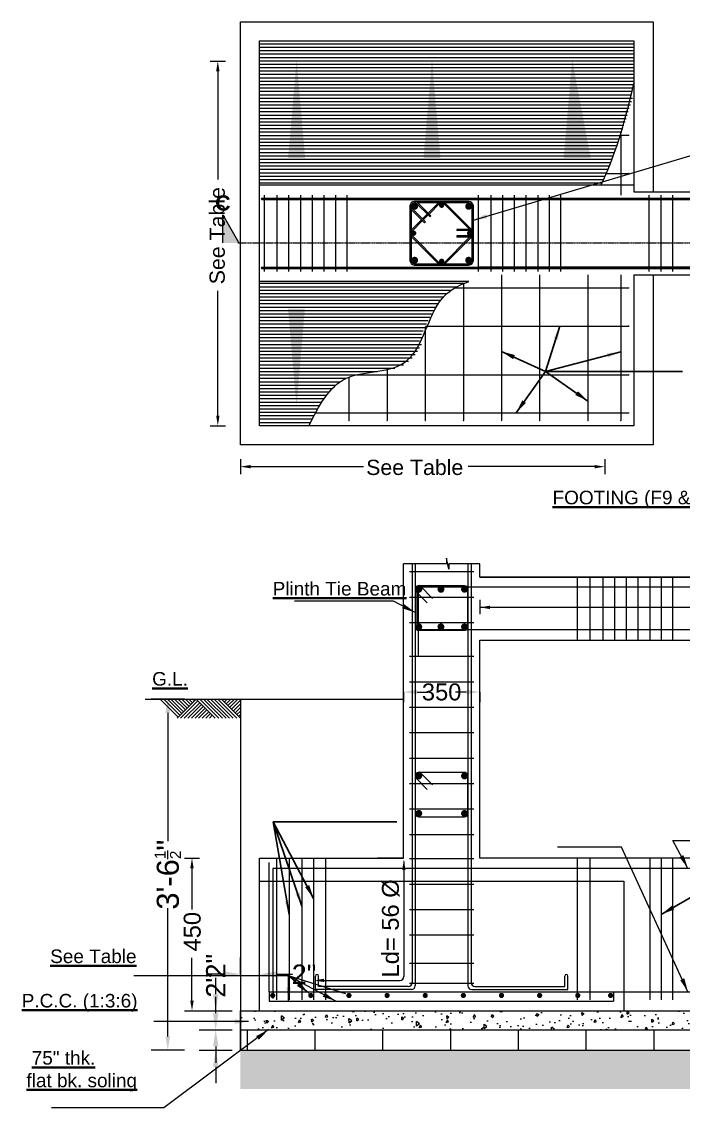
# Model space of a CAD drawing. Header units: inches. Extents: x 115570 to 265311, y 61168 to 314550.
# Drawn here: x 193039.3 to 193279.5, y 85307.4 to 85701.5 of the extents above; entities that cross this region are included whole.
import ezdxf

# ---------------------------------------------------------------- set-up
doc = ezdxf.new("R2010")
doc.units = ezdxf.units.IN
doc.header["$MEASUREMENT"] = 0
doc.linetypes.add('DASHDOTX2', pattern=[2, 1, -0.5, 0, -0.5])
doc.linetypes.add('HIDDEN2', pattern=[0.1875, 0.125, -0.0625])
for name, color, linetype, lineweight in [('0.00', 1, 'Continuous', 9), ('0.05 Dash Dash', 141, 'HIDDEN2', 5), ('0.09Center Line', 21, 'DASHDOTX2', 9), ('0.13', 160, 'Continuous', 13), ('0.18', 3, 'Continuous', 18), ('0.20', 4, 'Continuous', 20), ('0.35', 11, 'Continuous', 20), ('0.50', 6, 'Continuous', 20), ('BAR', 7, 'Continuous', 40)]:
    doc.layers.add(name, color=color, linetype=linetype, lineweight=lineweight)
doc.styles.add('1-48', font='arial.ttf', dxfattribs={"height": 4})
doc.styles.add('arial', font='arial.ttf')
doc.styles.get("Standard").update_dxf_attribs({"font": 'arial.ttf'})
doc.styles.add('TITLE', font='arialbd.ttf')
doc.dimstyles.new('Footing', dxfattribs={"dimtxt": 8, "dimasz": 5, "dimexe": 6, "dimexo": 6, "dimgap": 0.09, "dimtad": 0, "dimdec": 1, "dimlfac": 0.333333, "dimzin": 3, "dimdsep": 46, "dimlunit": 4, "dimtxsty": 'Standard', "dimcen": 0.09, "dimclrd": 2, "dimclre": 1, "dimclrt": 3, "dimaunit": 1, "dimadec": 0, "dimazin": 0, "dimtfac": 0.5, "dimtdec": 1, "dimtofl": 0, "dimtmove": 0, "dimatfit": 3, "dimfxl": 6, "dimfxlon": 1, "dimtolj": 1, "dimtzin": 0, "dimlwd": 0, "dimlwe": 13, "dimarcsym": 0})
doc.dimstyles.new('Footing Dimention', dxfattribs={"dimtxt": 7, "dimasz": 6, "dimexe": 6, "dimexo": 6, "dimgap": 0.09, "dimtad": 0, "dimdec": 1, "dimlfac": 0.266667, "dimzin": 3, "dimdsep": 46, "dimlunit": 4, "dimtxsty": 'Standard', "dimcen": 0.09, "dimclrd": 2, "dimclre": 1, "dimclrt": 3, "dimaunit": 1, "dimadec": 0, "dimazin": 0, "dimtfac": 0.5, "dimtdec": 1, "dimtofl": 0, "dimtmove": 0, "dimatfit": 3, "dimfxl": 6, "dimfxlon": 1, "dimtolj": 1, "dimtzin": 0, "dimlwd": 0, "dimlwe": 13, "dimarcsym": 0})
doc.dimstyles.get("Standard").update_dxf_attribs({"dimtxt": 10, "dimasz": 5, "dimexe": 0.18, "dimexo": 0.0625, "dimgap": 0.09, "dimtad": 0, "dimtih": 1, "dimtoh": 1, "dimdec": 0, "dimzin": 0, "dimdsep": 46, "dimlunit": 3, "dimtxsty": 'Standard', "dimcen": 0.09, "dimadec": 0, "dimazin": 0, "dimtfac": 1, "dimtdec": 0, "dimtofl": 0, "dimtmove": 0, "dimatfit": 3, "dimfxl": 1, "dimfxlon": 1, "dimtolj": 1, "dimtzin": 0, "dimarcsym": 0})

# ---------------------------------------------------------------- blocks, each defined once
blk = doc.blocks.new('*D864')
at = {"layer": '0.18', "color": 1, "lineweight": 13, "transparency": 16777216}
for p, q in [((193098.37, 85455.85), (193086.37, 85455.85)), ((193098.37, 85328.51), (193086.37, 85328.51))]:
    blk.add_line(p, q, dxfattribs=at)
at = {"layer": '0.18', "color": 2, "lineweight": 0, "transparency": 16777216}
for p, q in [((193092.37, 85450.85), (193092.37, 85404.36)), ((193092.37, 85333.51), (193092.37, 85380))]:
    blk.add_line(p, q, dxfattribs=at)
at = {"layer": '0.18', "color": 2, "transparency": 16777216}
for points in [[(193091.53, 85450.85), (193093.2, 85450.85), (193092.37, 85455.85)], [(193091.53, 85333.51), (193093.2, 85333.51), (193092.37, 85328.51)]]:
    blk.add_solid(points, dxfattribs=at)
at = {"layer": 'Defpoints', "color": 0, "transparency": 16777216}
for p in [(193106.93, 85455.85), (193092.37, 85328.51), (193106.93, 85328.51)]:
    blk.add_point(p, dxfattribs=at)
at = {"layer": '0.18', "color": 3, "transparency": 16777216, "insert": (193092.37, 85392.18), "char_height": 8, "attachment_point": 5, "rotation": 90}
blk.add_mtext('\\A1;3\'-6{\\H0.5x;\\S1/2;}"', dxfattribs=at)
blk = doc.blocks.new('*D861')
at = {"layer": '0.18', "color": 2, "lineweight": 0, "transparency": 16777216}
for p, q in [((193109.76, 85341.89), (193109.76, 85347.89)), ((193109.76, 85322.51), (193109.76, 85316.51))]:
    blk.add_line(p, q, dxfattribs=at)
at = {"layer": '0.18', "color": 1, "lineweight": 13, "transparency": 16777216}
for p, q in [((193103.76, 85335.89), (193115.76, 85335.89)), ((193103.76, 85328.51), (193115.76, 85328.51))]:
    blk.add_line(p, q, dxfattribs=at)
at = {"layer": '0.18', "color": 2, "transparency": 16777216}
for points in [[(193108.76, 85341.89), (193110.76, 85341.89), (193109.76, 85335.89)], [(193108.76, 85322.51), (193110.76, 85322.51), (193109.76, 85328.51)]]:
    blk.add_solid(points, dxfattribs=at)
at = {"layer": 'Defpoints', "color": 0, "transparency": 16777216}
for p in [(193096.02, 85335.89), (193109.76, 85335.89), (193096.02, 85328.51)]:
    blk.add_point(p, dxfattribs=at)
at = {"layer": '0.18', "color": 3, "transparency": 16777216, "insert": (193109.76, 85352.06), "char_height": 7, "attachment_point": 5, "rotation": 90}
blk.add_mtext('\\A1;2"', dxfattribs=at)
blk = doc.blocks.new('*D862')
at = {"layer": '0.18', "color": 2, "lineweight": 0, "transparency": 16777216}
for p, q in [((193109.76, 85348.81), (193109.76, 85354.81)), ((193109.76, 85329.89), (193109.76, 85323.89))]:
    blk.add_line(p, q, dxfattribs=at)
at = {"layer": '0.18', "color": 1, "lineweight": 13, "transparency": 16777216}
for p, q in [((193103.76, 85342.81), (193115.76, 85342.81)), ((193103.76, 85335.89), (193115.76, 85335.89))]:
    blk.add_line(p, q, dxfattribs=at)
at = {"layer": '0.18', "color": 2, "transparency": 16777216}
for points in [[(193108.76, 85348.81), (193110.76, 85348.81), (193109.76, 85342.81)], [(193108.76, 85329.89), (193110.76, 85329.89), (193109.76, 85335.89)]]:
    blk.add_solid(points, dxfattribs=at)
at = {"layer": 'Defpoints', "color": 0, "transparency": 16777216}
for p in [(193096.02, 85342.81), (193109.76, 85342.81), (193096.02, 85335.89)]:
    blk.add_point(p, dxfattribs=at)
at = {"layer": '0.18', "color": 3, "transparency": 16777216, "insert": (193109.76, 85358.98), "char_height": 7, "attachment_point": 5, "rotation": 90}
blk.add_mtext('\\A1;2"', dxfattribs=at)
blk = doc.blocks.new('*D863')
at = {"layer": '0.18', "color": 1, "lineweight": 13, "transparency": 16777216}
for p, q in [((193118.73, 85356.07), (193118.73, 85362.07)), ((193125.65, 85356.07), (193125.65, 85362.07))]:
    blk.add_line(p, q, dxfattribs=at)
at = {"layer": '0.18', "color": 2, "lineweight": 0, "transparency": 16777216}
for p, q in [((193112.73, 85356.07), (193106.73, 85356.07)), ((193131.65, 85356.07), (193137.65, 85356.07))]:
    blk.add_line(p, q, dxfattribs=at)
at = {"layer": '0.18', "color": 2, "transparency": 16777216}
for points in [[(193112.73, 85357.07), (193112.73, 85355.07), (193118.73, 85356.07)], [(193131.65, 85357.07), (193131.65, 85355.07), (193125.65, 85356.07)]]:
    blk.add_solid(points, dxfattribs=at)
at = {"layer": 'Defpoints', "color": 0, "transparency": 16777216}
for p in [(193125.65, 85356.07), (193118.73, 85351.95), (193125.65, 85351.95)]:
    blk.add_point(p, dxfattribs=at)
at = {"layer": '0.18', "color": 3, "transparency": 16777216, "insert": (193141.82, 85356.07), "char_height": 7, "attachment_point": 5}
blk.add_mtext('\\A1;2"', dxfattribs=at)

msp = doc.modelspace()

# ---------------------------------------------------------------- hatches: boundary and pattern name
at = {"layer": '0.00'}
h = msp.add_hatch(dxfattribs=at)
h.set_pattern_fill('AR-CONC', color=256, scale=1.384104, angle=45, style=0)
h.set_pattern_definition([(95, (120253.1506, 31874.77), (7.6340553, 6.405733), [1.0380783, -11.418861]), (40, (120253.151, 31874.77), (-8.7197491, 6.0038039), [0.8304626, -9.1350888]), (145.4514, (120253.787, 31875.304), (-1.0856841, 12.4095376), [0.8822308, -9.7045386]), (91.1842, (120251.193, 31876.728), (12.0651409, 8.82524), [1.5571174, -17.1282915]), (141.6356, (120252.199, 31877.463), (-0.3861515, 18.6814184), [1.3233462, -14.5568055]), (36.1842, (120251.193, 31876.728), (-0.386166, 18.681418), [1.245694, -13.7026332]), (66, (120252.661, 31877.217), (9.7824562, 1.90151685), [1.0380783, -11.418861]), (11, (120252.661, 31877.217), (-4.7157625, 9.4784635), [0.8304626, -9.1350888]), (116.4514, (120253.476, 31877.376), (5.0667025, 11.3799763), [0.8822308, -9.7045386]), (82.5, (120253.1506, 31874.7703), (-3.13905438, 3.37707372), [0, -9.02436047, 0, -9.27349925, 0, -9.16969142]), (52.5, (120253.1506, 31874.7703), (-1.28545845, 6.434832), [0, -5.28727868, 0, -8.8167448, 0, -3.49486352]), (12.5, (120250.968, 31872.5878), (5.44531803, 5.00382465), [0, -3.4602609, 0, -10.79601405, 0, -14.3254802]), (2.5, (120249.9893, 31871.609), (4.72796187, 6.687436), [0, -4.4983392, 0, -7.1696606, 0, -10.1731671])])
h.paths.add_polyline_path([(193118.73, 85342.81), (193118.73, 85335.89), (193264.77, 85335.89), (193264.77, 85342.81)])
h = msp.add_hatch(dxfattribs=at)
h.set_pattern_fill('AR-CONC', color=256, scale=1.384104, angle=45, style=0)
h.set_pattern_definition([(95, (105380.493, 14642.637), (7.6340553, 6.405733), [1.0380783, -11.418861]), (40, (105380.493, 14642.637), (-8.7197491, 6.0038039), [0.8304626, -9.1350888]), (145.4514, (105381.129, 14643.171), (-1.0856841, 12.4095376), [0.88223075, -9.7045386]), (91.1842, (105378.535, 14644.595), (12.0651409, 8.82524), [1.5571174, -17.1282915]), (141.6356, (105379.541, 14645.33), (-0.3861515, 18.6814184), [1.3233462, -14.5568055]), (36.1842, (105378.535, 14644.595), (-0.386166, 18.6814181), [1.245694, -13.7026332]), (66, (105380.0035, 14645.084), (9.7824562, 1.90151685), [1.0380783, -11.418861]), (11, (105380.004, 14645.084), (-4.7157625, 9.47846345), [0.8304626, -9.1350888]), (116.4514, (105380.819, 14645.242), (5.0667025, 11.3799763), [0.88223075, -9.7045386]), (82.5, (105380.493, 14642.6372), (-3.13905438, 3.37707372), [0, -9.02436047, 0, -9.27349925, 0, -9.16969142]), (52.5, (105380.493, 14642.637), (-1.28545845, 6.434832), [0, -5.28727868, 0, -8.8167448, 0, -3.49486352]), (12.5, (105378.3104, 14640.4547), (5.44531803, 5.00382465), [0, -3.4602609, 0, -10.79601405, 0, -14.3254802]), (2.5, (105377.3317, 14639.476), (4.72796187, 6.68743598), [0, -4.4983392, 0, -7.1696606, 0, -10.1731671])])
h.paths.add_polyline_path([(193341.26, 85335.89), (193341.26, 85342.81), (193264.77, 85342.81), (193264.77, 85335.89)])
h = msp.add_hatch(dxfattribs=at)
h.set_pattern_fill('EARTH', color=256, scale=23.068406, angle=45, style=0)
h.set_pattern_definition([(45, (105380.493, 14653.71), (5e-16, 8.1559132), [5.7671015, -5.7671015]), (45, (105378.9637, 14655.2393), (5e-16, 8.1559132), [5.7671015, -5.7671015]), (45, (105377.4344, 14656.7685), (5e-16, 8.1559132), [5.7671015, -5.7671015]), (135, (105377.4344, 14657.788), (-8.1559132, 1e-15), [5.7671015, -5.7671015]), (135, (105378.9637, 14659.317), (-8.1559132, 1e-15), [5.7671015, -5.7671015]), (135, (105380.493, 14660.8465), (-8.1559132, 1e-15), [5.7671015, -5.7671015])])
h.paths.add_polyline_path([(193118.73, 85328.51), (193118.73, 85314.46), (193484.67, 85314.46), (193484.67, 85328.51)])
h.paths.add_polyline_path([(193282.2, 85315.94), (193294.39, 85315.94), (193294.39, 85307.45), (193282.2, 85307.45)], flags=9)
h.paths.add_polyline_path([(193269.59, 85326.59), (193324.13, 85326.59), (193324.13, 85316.66), (193269.59, 85316.66)], flags=24)
at = {"layer": '0.13'}
h = msp.add_hatch(dxfattribs=at)
h.set_pattern_fill('AR-B816', color=256, scale=1.537894, style=0)
h.set_pattern_definition([(0, (105559.707, 14642.637), (0, 12.3031499), []), (90, (105559.707, 14642.637), (-12.3031499, 12.3031499), [12.30315, -12.30315])])
h.paths.add_polyline_path([(193484.67, 85328.51), (193484.67, 85335.89), (193341.26, 85335.89), (193205.59, 85335.89), (193118.73, 85335.89), (193118.73, 85328.51)])
at = {"layer": '0.18'}
h = msp.add_hatch(color=256, dxfattribs=at)
h.paths.add_polyline_path([(193178.71, 85637.55), (193126.41, 85637.55, 0.564393), (193126.44, 85637.09), (193178.71, 85637.09)])
h.paths.add_polyline_path([(193178.71, 85612.49), (193126.44, 85612.49, 0.564393), (193126.41, 85612.02), (193178.71, 85612.02)])
for points in [[(193204.96, 85637.55), (193178.67, 85637.55, 0.564393), (193178.7, 85637.09), (193204.96, 85637.09)], [(193208.65, 85637.55), (193334.98, 85637.55), (193334.98, 85637.09), (193208.65, 85637.09)], [(193112.35, 85621.27), (193118.2, 85621.27), (193112.35, 85631.42)], [(193204.96, 85612.49), (193178.7, 85612.49, 0.564393), (193178.67, 85612.02), (193204.96, 85612.02)], [(193208.65, 85612.02), (193334.98, 85612.02), (193334.98, 85612.49), (193208.65, 85612.49)]]:
    msp.add_hatch(color=256, dxfattribs=at).paths.add_polyline_path(points)

# ---------------------------------------------------------------- linework, layer by layer
at = {"layer": '0.00'}
for p, q in [((193205.58, 85491.88), (193205.58, 85486.61)), ((193096.14, 85449.32), (193089.61, 85455.85)), ((193096.14, 85449.32), (193089.61, 85455.85)), ((193096.79, 85449.97), (193090.92, 85455.85)), ((193097.44, 85450.63), (193092.22, 85455.85)), ((193098.09, 85451.28), (193093.53, 85455.85)), ((193098.75, 85451.93), (193094.83, 85455.85)), ((193102.66, 85455.85), (193095.72, 85448.91)), ((193099.4, 85452.58), (193096.14, 85455.85)), ((193103.31, 85455.19), (193097.03, 85448.91)), ((193100.05, 85453.24), (193097.44, 85455.85)), ((193103.97, 85454.54), (193098.33, 85448.91)), ((193100.7, 85453.89), (193098.75, 85455.85)), ((193101.36, 85454.54), (193100.05, 85455.85)), ((193102.01, 85455.19), (193101.36, 85455.85)), ((193109.6, 85448.91), (193102.66, 85455.85)), ((193110.9, 85448.91), (193103.97, 85455.85)), ((193112.21, 85448.91), (193105.27, 85455.85)), ((193113.51, 85448.91), (193106.58, 85455.85)), ((193114.82, 85448.91), (193107.88, 85455.85)), ((193116.12, 85448.91), (193109.19, 85455.85)), ((193117.43, 85448.91), (193110.49, 85455.85)), ((193118.73, 85448.91), (193111.8, 85455.85)), ((193112.21, 85455.43), (193112.62, 85455.85)), ((193112.86, 85454.78), (193113.92, 85455.85)), ((193113.51, 85454.13), (193115.23, 85455.85)), ((193114.16, 85453.48), (193116.53, 85455.85)), ((193114.82, 85452.82), (193117.84, 85455.85)), ((193115.47, 85452.17), (193118.73, 85455.43)), ((193116.12, 85451.52), (193118.73, 85454.13)), ((193118.73, 85455.85), (193177.91, 85455.85)), ((193104.62, 85453.89), (193099.64, 85448.91)), ((193105.27, 85453.24), (193100.94, 85448.91)), ((193105.92, 85452.58), (193102.25, 85448.91)), ((193106.58, 85451.93), (193103.55, 85448.91)), ((193107.23, 85451.28), (193104.86, 85448.91)), ((193107.88, 85450.63), (193106.16, 85448.91)), ((193116.77, 85450.87), (193118.73, 85452.82)), ((193117.43, 85450.21), (193118.73, 85451.52)), ((193118.08, 85449.56), (193118.73, 85450.21)), ((193108.53, 85449.97), (193107.47, 85448.91)), ((193090.92, 85307.56), (193050.14, 85307.56))]:
    msp.add_line(p, q, dxfattribs=at)
for points in [[(193261.55, 85693.38), (193125.65, 85693.38)], [(193261.55, 85692.15), (193125.65, 85692.15)], [(193261.55, 85690.92), (193125.65, 85690.92)], [(193261.55, 85689.69), (193125.65, 85689.69)], [(193261.55, 85688.46), (193125.65, 85688.46)], [(193261.55, 85687.23), (193125.65, 85687.23)], [(193261.55, 85686), (193125.65, 85686)], [(193261.55, 85684.77), (193125.65, 85684.77)], [(193261.55, 85683.54), (193125.65, 85683.54)], [(193261.55, 85682.31), (193125.65, 85682.31)], [(193261.55, 85681.08), (193125.65, 85681.08)], [(193261.55, 85679.85), (193125.65, 85679.85)], [(193261.37, 85678.62), (193125.65, 85678.62)], [(193261, 85677.39), (193125.65, 85677.39)], [(193260.62, 85676.15), (193125.65, 85676.15)], [(193261, 85676.15), (193125.65, 85676.15)], [(193260.62, 85674.92), (193125.65, 85674.92)], [(193261, 85673.69), (193125.65, 85673.69)], [(193260.62, 85672.46), (193125.65, 85672.46)], [(193260.24, 85671.23), (193125.65, 85671.23)], [(193259.86, 85670), (193125.65, 85670)], [(193259.48, 85668.77), (193125.65, 85668.77)], [(193259.09, 85667.54), (193125.65, 85667.54)], [(193258.7, 85666.31), (193125.65, 85666.31)], [(193258.31, 85665.08), (193125.65, 85665.08)], [(193257.91, 85663.85), (193125.65, 85663.85)], [(193257.51, 85662.62), (193125.65, 85662.62)], [(193257.11, 85661.39), (193125.65, 85661.39)], [(193256.7, 85660.16), (193125.65, 85660.16)], [(193256.28, 85658.93), (193125.65, 85658.93)], [(193255.85, 85657.7), (193125.65, 85657.7)], [(193255.42, 85656.47), (193125.65, 85656.47)], [(193254.98, 85655.24), (193125.65, 85655.24)], [(193254.53, 85654.01), (193125.65, 85654.01)], [(193254.07, 85652.78), (193125.65, 85652.78)], [(193253.6, 85651.55), (193125.65, 85651.55)], [(193253.11, 85650.32), (193125.65, 85650.32)], [(193252.62, 85649.09), (193125.65, 85649.09)], [(193252.11, 85647.86), (193125.65, 85647.86)], [(193251.58, 85646.63), (193125.65, 85646.63)], [(193251.04, 85645.4), (193125.65, 85645.4)], [(193250.48, 85644.17), (193125.65, 85644.17)], [(193249.9, 85642.94), (193125.65, 85642.94)], [(193125.65, 85606.64), (193199.96, 85606.64)], [(193125.65, 85605.41), (193197.29, 85605.41)], [(193125.65, 85604.18), (193195.21, 85604.18)], [(193125.65, 85602.95), (193193.57, 85602.95)], [(193125.65, 85601.72), (193192.25, 85601.72)], [(193125.65, 85600.49), (193191.17, 85600.49)], [(193125.65, 85599.26), (193190.27, 85599.26)], [(193125.65, 85598.03), (193189.48, 85598.03)], [(193125.65, 85596.8), (193188.77, 85596.8)], [(193125.65, 85595.57), (193188.11, 85595.57)], [(193125.65, 85594.34), (193187.49, 85594.34)], [(193125.65, 85593.11), (193186.89, 85593.11)], [(193125.65, 85591.88), (193186.3, 85591.88)], [(193125.65, 85590.65), (193185.71, 85590.65)], [(193125.65, 85589.42), (193185.1, 85589.42)], [(193125.65, 85588.19), (193184.46, 85588.19)], [(193125.65, 85586.96), (193183.77, 85586.96)], [(193125.65, 85586.96), (193184.46, 85586.96)], [(193125.65, 85585.73), (193183.77, 85585.73)], [(193125.65, 85584.5), (193184.46, 85584.5)], [(193125.65, 85583.27), (193183.77, 85583.27)], [(193125.65, 85582.04), (193183, 85582.04)], [(193125.65, 85580.81), (193182.13, 85580.81)], [(193125.65, 85579.57), (193181.1, 85579.57)], [(193125.65, 85578.34), (193179.78, 85578.34)], [(193125.65, 85577.11), (193177.91, 85577.11)], [(193125.65, 85575.88), (193174.81, 85575.88)], [(193125.65, 85574.65), (193168.31, 85574.65)], [(193125.65, 85573.42), (193160.82, 85573.42)], [(193125.65, 85572.19), (193157.19, 85572.19)], [(193125.65, 85570.96), (193155.01, 85570.96)], [(193125.65, 85569.73), (193153.4, 85569.73)], [(193125.65, 85568.5), (193152.09, 85568.5)], [(193125.65, 85567.27), (193150.97, 85567.27)], [(193125.65, 85566.04), (193149.98, 85566.04)], [(193125.65, 85564.81), (193149.09, 85564.81)], [(193125.65, 85563.58), (193148.27, 85563.58)], [(193125.65, 85562.35), (193147.51, 85562.35)], [(193125.65, 85561.12), (193146.79, 85561.12)], [(193125.65, 85559.89), (193146.11, 85559.89)], [(193125.65, 85558.66), (193145.45, 85558.66)], [(193125.65, 85557.43), (193144.81, 85557.43)], [(193125.65, 85556.2), (193144.18, 85556.2)], [(193205.59, 85504.94), (193194.41, 85504.94), (193194.41, 85503.02), (193193.48, 85506.99), (193193.48, 85504.94), (193177.91, 85504.94)]]:
    msp.add_lwpolyline(points, dxfattribs=at)
at = {"layer": '0.05 Dash Dash'}
for p, q in [((193125.64, 85389.84), (193257.85, 85389.84)), ((193257.85, 85389.84), (193257.85, 85342.81))]:
    msp.add_line(p, q, dxfattribs=at)
at = {"layer": '0.09Center Line', "ltscale": 0.1}
msp.add_line((193117.77, 85621.27), (193505.61, 85621.27), dxfattribs=at)
at = {"layer": '0.13'}
for p, q in [((193126.41, 85637.55), (193331.29, 85637.55)), ((193126.44, 85637.09), (193331.29, 85637.09)), ((193182.43, 85635.86), (193187.47, 85630.81)), ((193182.62, 85636.32), (193187.8, 85631.13)), ((193190.62, 85635.86), (193186.84, 85632.09)), ((193191.1, 85635.69), (193187.17, 85631.76)), ((193202.66, 85625.44), (193192.41, 85635.69)), ((193202.83, 85625.93), (193192.89, 85635.86)), ((193180.35, 85633.78), (193185.53, 85628.6)), ((193180.68, 85634.11), (193185.85, 85628.93)), ((193180.68, 85632.84), (193180.68, 85633.3)), ((193186.52, 85631.76), (193184.77, 85630.01)), ((193186.84, 85631.44), (193185.09, 85629.69)), ((193184.44, 85629.69), (193180.68, 85625.93)), ((193184.77, 85629.36), (193181.01, 85625.6)), ((193185.53, 85628.6), (193185.85, 85628.93)), ((193187.47, 85630.81), (193187.8, 85631.13)), ((193190.62, 85613.72), (193180.68, 85623.65)), ((193191.1, 85613.88), (193181.01, 85623.97)), ((193202.83, 85623.65), (193192.89, 85613.72)), ((193201.89, 85626.21), (193197.3, 85626.21)), ((193197.3, 85626.21), (193197.3, 85625.75)), ((193202.35, 85625.75), (193197.3, 85625.75)), ((193202.36, 85623.84), (193197.3, 85623.84)), ((193197.3, 85623.84), (193197.3, 85623.38)), ((193202.36, 85623.84), (193202.66, 85624.14)), ((193192.41, 85613.88), (193201.9, 85623.38)), ((193202.55, 85623.38), (193197.3, 85623.38)), ((193180.68, 85616.74), (193180.68, 85616.28)), ((193202.82, 85616.74), (193202.83, 85616.72)), ((193126.41, 85612.02), (193331.29, 85612.02)), ((193126.44, 85612.49), (193331.29, 85612.49)), ((193205.59, 85609.72), (193205.59, 85609.72)), ((193181.05, 85504.94), (193181.05, 85353.02)), ((193182.2, 85504.94), (193182.2, 85351.86)), ((193201.31, 85504.94), (193201.31, 85351.86)), ((193202.46, 85504.94), (193202.46, 85353.02)), ((193423.92, 85500.09), (193230.62, 85500.09)), ((193238.67, 85500.09), (193431.96, 85500.09)), ((193238.67, 85477.26), (193431.96, 85477.26)), ((193145.97, 85350.48), (193145.92, 85355.38)), ((193147.08, 85351.63), (193147.08, 85355.38)), ((193179.66, 85351.63), (193147.08, 85351.63)), ((193203.85, 85351.63), (193236.43, 85351.63)), ((193236.43, 85351.63), (193236.43, 85355.38)), ((193237.54, 85350.48), (193237.58, 85355.38)), ((193180.81, 85350.48), (193145.97, 85350.48)), ((193202.69, 85350.48), (193237.54, 85350.48))]:
    msp.add_line(p, q, dxfattribs=at)
at = {"layer": '0.13', "ltscale": 5}
msp.add_line((193112.35, 85621.27), (193112.35, 85631.42), dxfattribs=at)
at = {"layer": '0.13'}
msp.add_lwpolyline([(193181.83, 85613.25), (193201.67, 85613.25, 0.361678), (193203.29, 85614.87), (193203.29, 85634.71, 0.358051), (193201.67, 85636.32), (193181.83, 85636.32, 0.340096), (193180.22, 85634.71), (193180.22, 85614.87, 0.343789)], format="xyb", close=True, dxfattribs=at)
msp.add_lwpolyline([(193182.43, 85635.86), (193182.06, 85635.86, 0.414214), (193180.68, 85634.48), (193180.68, 85615.1, 0.414214), (193182.06, 85613.72), (193201.44, 85613.72, 0.414214), (193202.83, 85615.1), (193202.83, 85634.48, 0.414214), (193201.44, 85635.86), (193183.08, 85635.86)], format="xyb", dxfattribs=at)
for points, const_width in [([(193182.83, 85495.66, -1), (193184.08, 85495.66, -1)], 1.25), ([(193192.12, 85495.66, 1), (193190.87, 85495.66, 1)], 1.25), ([(193200.68, 85495.66, 1), (193199.43, 85495.66, 1)], 1.25), ([(193182.83, 85482.06, 1), (193184.08, 85482.06, 1)], 1.25), ([(193192.12, 85482.06, -1), (193190.87, 85482.06, -1)], 1.25), ([(193200.68, 85482.06, -1), (193199.43, 85482.06, -1)], 1.25), ([(193182.83, 85427.99, -1), (193184.08, 85427.99, -1)], 1.25), ([(193200.68, 85427.99, 1), (193199.43, 85427.99, 1)], 1.25), ([(193182.83, 85414.39, 1), (193184.08, 85414.39, 1)], 1.25), ([(193200.68, 85414.39, -1), (193199.43, 85414.39, -1)], 1.25), ([(193130.9, 85348.36, -1), (193129.97, 85348.36, -1)], 0.938), ([(193144.74, 85348.36, -1), (193143.81, 85348.36, -1)], 0.938), ([(193158.59, 85348.36, -1), (193157.65, 85348.36, -1)], 0.938), ([(193172.43, 85348.36, -1), (193171.49, 85348.36, -1)], 0.938), ([(193186.27, 85348.36, -1), (193185.33, 85348.36, -1)], 0.938), ([(193200.11, 85348.36, -1), (193199.17, 85348.36, -1)], 0.938), ([(193213.95, 85348.36, -1), (193213.01, 85348.36, -1)], 0.938), ([(193227.79, 85348.36, -1), (193226.85, 85348.36, -1)], 0.938), ([(193241.63, 85348.36, -1), (193240.69, 85348.36, -1)], 0.938), ([(193252.6, 85348.36, 1), (193253.54, 85348.36, 1)], 0.938)]:
    msp.add_lwpolyline(points, format="xyb", close=True, dxfattribs=dict(at, const_width=const_width))
for centre, radius, start, end in [((193126.57, 85637.33), 0.27, 123.8904, 241.6508), ((193191.75, 85635.04), 0.923, 45, 135), ((193191.75, 85635.04), 0.923, 117.2412, 135), ((193191.75, 85635.04), 0.923, 45, 62.7588), ((193181.83, 85624.79), 1.15, 135, 225), ((193181.83, 85624.79), 1.61, 135, 135.2415), ((193181.83, 85624.79), 1.61, 224.7585, 225), ((193202.01, 85624.79), 0.923, 27.2412, 45), ((193202.01, 85624.79), 0.923, 315, 332.7588), ((193126.57, 85612.25), 0.27, 118.3492, 236.1096), ((193191.75, 85614.86), 1.61, 225, 225.2415), ((193191.75, 85615.04), 1.32, 240.4546, 299.5454), ((193191.75, 85614.86), 1.61, 314.7585, 315), ((193146.5, 85355.38), 0.577, 0, 180), ((193237.01, 85355.38), 0.577, 0, 180), ((193179.66, 85353.02), 1.38, 270, 0), ((193180.81, 85351.86), 1.38, 270, 0), ((193202.69, 85351.86), 1.38, 180, 270), ((193203.85, 85353.02), 1.38, 180, 270)]:
    msp.add_arc(centre, radius, start, end, dxfattribs=at)
at = {"layer": '0.18', "color": 1, "lineweight": 13}
for p, q in [((193107.75, 85687.2), (193113.29, 85687.2)), ((193107.75, 85555), (193113.29, 85555)), ((193118.73, 85542.91), (193118.73, 85537.37)), ((193250.93, 85542.91), (193250.93, 85537.37)), ((193177.91, 85458.4), (193177.91, 85454.71)), ((193205.59, 85458.4), (193205.59, 85454.71)), ((193098.38, 85398.17), (193103.92, 85398.17)), ((193172.38, 85398.17), (193177.91, 85398.17)), ((193145.39, 85351.06), (193145.39, 85356.59)), ((193098.38, 85342.81), (193103.92, 85342.81))]:
    msp.add_line(p, q, dxfattribs=at)
at = {"layer": '0.18', "color": 2, "lineweight": 0}
for p, q in [((193110.52, 85683.51), (193110.52, 85644.34)), ((193110.52, 85558.69), (193110.52, 85603.87)), ((193122.42, 85540.14), (193163.38, 85540.14)), ((193247.24, 85540.14), (193201.39, 85540.14)), ((193182.83, 85458.4), (193186.7, 85458.4)), ((193200.67, 85458.4), (193196.81, 85458.4)), ((193178.04, 85396.98), (193178.04, 85355.21)), ((193101.15, 85394.48), (193101.15, 85379.53)), ((193101.15, 85346.5), (193101.15, 85362)), ((193149.08, 85353.83), (193176.66, 85353.83))]:
    msp.add_line(p, q, dxfattribs=at)
at = {"layer": '0.18'}
for p, q in [((193261.55, 85639.86), (193331.29, 85639.86)), ((193261.55, 85609.72), (193357.68, 85609.72)), ((193205.59, 85500.09), (193456.99, 85500.09)), ((193456.99, 85500.09), (193205.59, 85500.09)), ((193205.59, 85477.26), (193456.99, 85477.26)), ((193177.91, 85398.17), (193168.43, 85398.17)), ((193456.99, 85398.17), (193205.59, 85398.17)), ((193118.73, 85342.81), (193264.77, 85342.81)), ((193118.73, 85328.51), (193118.73, 85342.81)), ((193264.77, 85342.81), (193341.26, 85342.81)), ((193118.73, 85335.89), (193264.77, 85335.89)), ((193205.59, 85335.89), (193341.26, 85335.89)), ((193118.73, 85328.51), (193264.77, 85328.51))]:
    msp.add_line(p, q, dxfattribs=at)
for points in [[(193268.47, 85609.72), (193268.47, 85548.08), (193118.73, 85548.08), (193118.73, 85701.5), (193268.47, 85701.5), (193268.47, 85639.86)], [(193261.55, 85609.72), (193261.55, 85555), (193125.65, 85555), (193125.65, 85694.58), (193261.55, 85694.58), (193261.55, 85639.86)], [(193125.65, 85642.32), (193261.55, 85642.32)], [(193261.55, 85639.86), (193357.68, 85639.86)], [(193201.57, 85607.26), (193125.65, 85607.26)], [(193125.65, 85342.81), (193125.65, 85398.17), (193168.43, 85398.17), (193177.91, 85398.17), (193177.91, 85398.17), (193177.91, 85504.94)], [(193205.59, 85500.09), (193205.59, 85504.94)], [(193205.59, 85500.09), (193205.59, 85504.94)], [(193205.59, 85500.09), (193205.59, 85504.94)], [(193205.59, 85398.17), (193205.59, 85477.26)]]:
    msp.add_lwpolyline(points, dxfattribs=at)
for points in [[(193204.96, 85637.55), (193331.29, 85637.55), (193331.29, 85637.09), (193204.96, 85637.09)], [(193204.96, 85612.02), (193331.29, 85612.02), (193331.29, 85612.49), (193204.96, 85612.49)]]:
    msp.add_lwpolyline(points, close=True, dxfattribs=at)
at = {"layer": '0.18', "color": 2, "lineweight": 0}
msp.add_arc((193176.66, 85355.21), 1.38, 270, 0, dxfattribs=at)
at = {"layer": '0.18'}
msp.add_open_spline([(193249.6, 85642.32), (193254.38, 85652.11), (193257.97, 85663.8), (193261.55, 85679.18)], degree=3, dxfattribs=at)
msp.add_open_spline([(193143.57, 85555), (193147.18, 85562.12), (193154.52, 85576.6), (193183.45, 85572.44), (193187.61, 85600.62), (193197.83, 85605.92), (193201.57, 85607.26)], degree=3, knots=[0, 0, 0, 0, 47.566125, 96.773667, 147.699266, 173.048232, 173.048232, 173.048232, 173.048232], dxfattribs=at)
at = {"layer": '0.18', "color": 2}
for points in [[(193111.14, 85683.51), (193109.91, 85683.51), (193110.52, 85687.2)], [(193136.04, 85652.1), (193142.2, 85652.1), (193139.12, 85687.84)], [(193185.18, 85652.1), (193191.33, 85652.1), (193188.26, 85687.84)], [(193236.03, 85652.1), (193245.88, 85652.1), (193239.11, 85687.84)], [(193135.99, 85597.47), (193142.14, 85597.47), (193139.07, 85561.74)], [(193111.14, 85558.69), (193109.91, 85558.69), (193110.52, 85555)], [(193122.42, 85540.76), (193122.42, 85539.53), (193118.73, 85540.14)], [(193247.24, 85540.76), (193247.24, 85539.53), (193250.93, 85540.14)], [(193182.83, 85459.22), (193182.83, 85457.58), (193177.91, 85458.4)], [(193200.67, 85459.22), (193200.67, 85457.58), (193205.59, 85458.4)], [(193100.53, 85394.48), (193101.76, 85394.48), (193101.15, 85398.17)], [(193178.66, 85393.81), (193177.43, 85393.81), (193178.04, 85397.5)], [(193149.08, 85354.44), (193149.08, 85353.21), (193145.39, 85353.83)], [(193100.53, 85346.5), (193101.76, 85346.5), (193101.15, 85342.81)]]:
    msp.add_solid(points, dxfattribs=at)
at = {"layer": '0.20', "const_width": 1.25}
for points in [[(193182.59, 85634.56, -1), (193181.34, 85634.56, -1)], [(193200.92, 85634.56, 1), (193202.17, 85634.56, 1)], [(193182.59, 85615.02, 1), (193181.34, 85615.02, 1)], [(193200.92, 85615.02, -1), (193202.17, 85615.02, -1)]]:
    msp.add_lwpolyline(points, format="xyb", close=True, dxfattribs=at)
at = {"layer": '0.35'}
for p, q in [((193127.33, 85638.63), (193127.33, 85610.95)), ((193131.94, 85638.63), (193131.94, 85610.95)), ((193136.18, 85638.63), (193136.18, 85610.95)), ((193140.47, 85638.63), (193140.47, 85610.95)), ((193144.71, 85638.63), (193144.71, 85610.95)), ((193149, 85638.63), (193149, 85610.95)), ((193153.18, 85638.63), (193153.18, 85610.95)), ((193157.31, 85638.63), (193157.31, 85610.95)), ((193204.96, 85638.63), (193204.96, 85610.95)), ((193209.58, 85638.63), (193209.58, 85610.95)), ((193213.81, 85638.63), (193213.81, 85610.95)), ((193218.11, 85638.63), (193218.11, 85610.95)), ((193222.34, 85638.63), (193222.34, 85610.95)), ((193226.63, 85638.63), (193226.63, 85610.95)), ((193230.82, 85638.63), (193230.82, 85610.95)), ((193234.95, 85638.63), (193234.95, 85610.95)), ((193266.98, 85638.63), (193266.98, 85610.95)), ((193271.27, 85638.63), (193271.27, 85610.95)), ((193275.56, 85638.63), (193275.56, 85610.95)), ((193112.35, 85631.42), (193118.2, 85621.27)), ((193203.44, 85501.95), (193180.07, 85501.95)), ((193240.98, 85500.09), (193240.98, 85477.26)), ((193245.59, 85500.09), (193245.59, 85477.26)), ((193250.21, 85500.09), (193250.21, 85477.26)), ((193254.44, 85500.09), (193254.44, 85477.26)), ((193258.74, 85500.09), (193258.74, 85477.26)), ((193262.97, 85500.09), (193262.97, 85477.26)), ((193267.26, 85500.09), (193267.26, 85477.26)), ((193271.45, 85500.09), (193271.45, 85477.26)), ((193275.58, 85500.09), (193275.58, 85477.26)), ((193203.44, 85492.73), (193180.07, 85492.73)), ((193203.44, 85483.5), (193180.07, 85483.5)), ((193203.44, 85471.25), (193180.07, 85471.25)), ((193203.44, 85462.03), (193180.07, 85462.03)), ((193203.44, 85452.8), (193180.07, 85452.8)), ((193203.44, 85443.57), (193180.07, 85443.57)), ((193203.44, 85434.34), (193180.07, 85434.34)), ((193203.44, 85425.12), (193180.07, 85425.12)), ((193203.44, 85415.89), (193180.07, 85415.89)), ((193203.44, 85406.66), (193180.07, 85406.66)), ((193131.83, 85398.17), (193131.83, 85346.82)), ((193136.44, 85398.17), (193136.44, 85346.82)), ((193141.05, 85398.17), (193141.05, 85346.82)), ((193145.29, 85398.17), (193145.29, 85346.82)), ((193149.58, 85398.17), (193149.58, 85346.82)), ((193203.44, 85397.89), (193180.07, 85397.89)), ((193240.98, 85398.17), (193240.98, 85346.82)), ((193245.59, 85398.17), (193245.59, 85346.82)), ((193267.26, 85398.17), (193267.26, 85346.82)), ((193271.45, 85398.17), (193271.45, 85346.82)), ((193275.58, 85398.17), (193275.58, 85346.82)), ((193203.44, 85388.66), (193180.07, 85388.66)), ((193203.44, 85379.43), (193180.07, 85379.43)), ((193203.44, 85370.2), (193180.07, 85370.2)), ((193203.44, 85359.92), (193180.07, 85359.92)), ((193203.44, 85352.7), (193180.07, 85352.7))]:
    msp.add_line(p, q, dxfattribs=at)
at = {"layer": '0.35', "color": 1, "lineweight": 0}
msp.add_line((193456.96, 85489.11), (193205.58, 85489.11), dxfattribs=at)
at = {"layer": '0.35', "color": 1}
msp.add_solid([(193209.27, 85489.73), (193209.27, 85488.5), (193205.58, 85489.11)], dxfattribs=at)
at = {"layer": '0.50'}
for p, q in [((193256.76, 85660.32), (193256.76, 85638.63)), ((193256.78, 85660.36), (193259.7, 85660.36)), ((193251.66, 85646.52), (193259.7, 85646.52)), ((193213.48, 85609.72), (193213.48, 85556.84)), ((193227.32, 85609.72), (193227.32, 85556.84)), ((193244.85, 85609.72), (193244.85, 85556.84)), ((193256.76, 85609.72), (193256.76, 85556.84)), ((193196.53, 85604.99), (193259.7, 85604.99)), ((193199.64, 85606.51), (193199.64, 85556.84)), ((193185.8, 85590.84), (193185.8, 85556.84)), ((193185.95, 85591.15), (193259.7, 85591.15)), ((193158.12, 85572.59), (193158.12, 85556.84)), ((193161.09, 85573.49), (193259.7, 85573.49)), ((193171.96, 85575.22), (193171.96, 85556.84)), ((193145.98, 85559.65), (193259.7, 85559.65)), ((193254.16, 85349.71), (193254.16, 85346.27))]:
    msp.add_line(p, q, dxfattribs=at)
for points, const_width in [([(193259.7, 85660.47, -1), (193259.7, 85660.24, -1)], 0.235), ([(193259.7, 85646.63, -1), (193259.7, 85646.4, -1)], 0.235), ([(193191.75, 85634.45, 1), (193191.75, 85635.39, 1)], 0.938), ([(193182.09, 85624.79, -1), (193181.15, 85624.79, -1)], 0.938), ([(193201.42, 85624.79, 1), (193202.35, 85624.79, 1)], 0.938), ([(193191.75, 85615.13, -1), (193191.75, 85614.19, -1)], 0.938), ([(193259.7, 85605.11, -1), (193259.7, 85604.88, -1)], 0.235), ([(193259.7, 85591.27, -1), (193259.7, 85591.04, -1)], 0.235), ([(193259.7, 85573.6, -1), (193259.7, 85573.37, -1)], 0.235), ([(193158.12, 85556.96, -1), (193158.12, 85556.73, -1)], 0.235), ([(193171.96, 85556.96, -1), (193171.96, 85556.73, -1)], 0.235), ([(193185.8, 85556.96, -1), (193185.8, 85556.73, -1)], 0.235), ([(193199.64, 85556.96, -1), (193199.64, 85556.73, -1)], 0.235), ([(193213.48, 85556.96, -1), (193213.48, 85556.73, -1)], 0.235), ([(193227.32, 85556.96, -1), (193227.32, 85556.73, -1)], 0.235), ([(193244.85, 85556.96, -1), (193244.85, 85556.73, -1)], 0.235), ([(193256.76, 85556.96, -1), (193256.76, 85556.73, -1)], 0.235), ([(193259.7, 85559.76, -1), (193259.7, 85559.53, -1)], 0.235)]:
    msp.add_lwpolyline(points, format="xyb", close=True, dxfattribs=dict(at, const_width=const_width))
for points in [[(193188.39, 85492.38), (193183.94, 85496.93, 0.598084), (193182.2, 85495.15), (193182.2, 85482.03, 0.414214), (193183.43, 85480.8), (193200.08, 85480.8, 0.414214), (193201.31, 85482.03), (193201.31, 85495.7, 0.414214), (193200.08, 85496.93), (193183.94, 85496.93, 0.598084), (193182.2, 85495.15), (193186.49, 85490.78)], [(193188.39, 85424.71), (193183.94, 85429.26, 0.598084), (193182.2, 85427.48), (193182.2, 85414.36, 0.414214), (193183.43, 85413.13), (193200.08, 85413.13, 0.414214), (193201.31, 85414.36), (193201.31, 85428.03, 0.414214), (193200.08, 85429.26), (193183.94, 85429.26, 0.598084), (193182.2, 85427.48), (193186.49, 85423.11)]]:
    msp.add_lwpolyline(points, format="xyb", dxfattribs=at)
for points in [[(193182.7, 85496.76), (193182.7, 85481.05), (193328.24, 85481.05)], [(193331.29, 85496.38), (193183.29, 85496.38), (193183.29, 85471.25)], [(193084.15, 85455.85), (193118.73, 85455.85), (193118.73, 85328.51), (193484.67, 85328.51), (193484.67, 85455.85), (193513.79, 85455.85)], [(193129.08, 85396.57), (193129.08, 85349.71), (193331.29, 85349.71)], [(193331.29, 85394.46), (193130.45, 85394.46), (193130.45, 85347.28)], [(193129.11, 85349.7), (193129.11, 85346.27), (193254.16, 85346.27)]]:
    msp.add_lwpolyline(points, dxfattribs=at)
msp.add_lwpolyline([(193254.39, 85346.27), (193254.39, 85346.27)], close=True, dxfattribs=at)
msp.add_lwpolyline([(193254.39, 85346.27), (193254.39, 85346.27)], close=True, dxfattribs=at)

# ---------------------------------------------------------------- texts
at = {"layer": '0.13', "ltscale": 5, "insert": (193109.58, 85638.54), "char_height": 5.52, "width": 2.3068, "attachment_point": 1, "style": 'TITLE'}
msp.add_mtext('C', dxfattribs=at)
at = {"layer": '0.18', "insert": (193113.13, 85606.28), "char_height": 5.5364, "width": 54.665, "attachment_point": 7, "rotation": 90}
msp.add_mtext('\\A1;See Table', dxfattribs=at)
at = {"layer": '0.18', "insert": (193199.62, 85542.65), "char_height": 5.5364, "width": 54.665, "attachment_point": 3}
msp.add_mtext('\\A1;See Table', dxfattribs=at)
at = {"layer": '0.18', "color": 3, "insert": (193191.75, 85458.4), "char_height": 6.152, "attachment_point": 5, "style": 'arial'}
msp.add_mtext('\\A1;350', dxfattribs=at)
at = {"layer": '0.18', "color": 3, "insert": (193173.27, 85372.69), "char_height": 6.1516, "attachment_point": 5, "rotation": 89.9848, "style": 'arial'}
msp.add_mtext('\\A1;Ld= 56 %%C', dxfattribs=at)
at = {"layer": '0.18', "color": 3, "insert": (193101.26, 85371.48), "char_height": 6.152, "attachment_point": 5, "rotation": 90}
msp.add_mtext('\\A1;450', dxfattribs=at)
at = {"layer": 'BAR', "attachment_point": 1, "style": '1-48'}
for s, insert, char_height, width in [('{\\LFOOTING (F9 & F13) & STRAP BEAM-1}', (193232.02, 85531.41), 4.9213, 244.2774), ('{\\LPlinth Tie Beam}', (193130.43, 85498.34), 4.9213, 54.2877), ('{\\LG.L.}', (193086.69, 85465.65), 4.921, 67.8596), ('{\\LSee Table}', (193049.68, 85365.03), 4.9213, 231.1656), ('{\\LP.C.C. (1:3:6)}', (193039.35, 85348.92), 4.9213, 231.1656), ('{\\L 75" thk. \\Pflat bk. soling}', (193041.08, 85328.2), 4.9213, 69.8481)]:
    msp.add_mtext(s, dxfattribs=dict(at, insert=insert, char_height=char_height, width=width))

# ---------------------------------------------------------------- dimensions: what is measured, and where the dimension line sits
at = {"layer": '0.18'}
for base, p1, p2, dimstyle, picture, middle in [((193092.37, 85328.51), (193106.93, 85455.85), (193106.93, 85328.51), 'Footing', '*D864', (193092.37, 85392.18)), ((193109.76, 85342.81), (193096.02, 85335.89), (193096.02, 85342.81), 'Footing Dimention', '*D862', (193109.76, 85358.98)), ((193109.76, 85335.89), (193096.02, 85328.51), (193096.02, 85335.89), 'Footing Dimention', '*D861', (193109.76, 85352.06))]:
    dim = msp.add_linear_dim(base=base, p1=p1, p2=p2, angle=90, dimstyle=dimstyle, dxfattribs=at)
    dim.commit()
    dim.dimension.update_dxf_attribs({"geometry": picture, "text_midpoint": middle})
dim = msp.add_linear_dim(base=(193125.65, 85356.07), p1=(193118.73, 85351.95), p2=(193125.65, 85351.95), dimstyle='Footing Dimention', dxfattribs=at)
dim.commit()
dim.dimension.update_dxf_attribs({"geometry": '*D863', "text_midpoint": (193141.82, 85356.07)})

# ---------------------------------------------------------------- leaders
at = {"layer": '0.00'}
msp.add_leader([(193128.93, 85335.96), (193090.92, 85307.56)], dimstyle='Footing', override={"dimgap": 0.09, "dimtad": 0}, dxfattribs=at)
at = {"layer": '0.18'}
for points, dimstyle, override in [([(193203.29, 85629.55), (193296.08, 85657.1), (193311, 85657.1)], 'Footing', {"dimgap": 0.09, "dimtad": 0}), ([(193234.71, 85591.15), (193229.48, 85574.67), (193277.54, 85574.67)], 'Standard', {"dimasz": 5}), ([(193213.48, 85581.93), (193229.48, 85574.67), (193279.17, 85574.67)], 'Standard', {"dimasz": 5}), ([(193256.76, 85581.76), (193229.48, 85574.67), (193276.03, 85574.67)], 'Standard', {"dimasz": 5}), ([(193218.79, 85559.65), (193229.48, 85574.67), (193279.17, 85574.67)], 'Standard', {"dimasz": 5}), ([(193244.85, 85563.94), (193229.48, 85574.67), (193279.17, 85574.67)], 'Standard', {"dimasz": 5}), ([(193182.2, 85487.25), (193174.26, 85491.32), (193138.4, 85491.32)], 'Footing', {"dimgap": 0.09, "dimtad": 0}), ([(193136.44, 85377.74), (193130.56, 85411.34), (193175.52, 85411.34)], 'Standard', {"dimasz": 5}), ([(193141.05, 85380.72), (193130.56, 85411.34), (193175.52, 85411.34)], 'Standard', {"dimasz": 5}), ([(193145.29, 85383.57), (193130.56, 85411.34), (193175.52, 85411.34)], 'Standard', {"dimasz": 5}), ([(193271.45, 85377.74), (193329.15, 85411.34), (193374.11, 85411.34)], 'Standard', {"dimasz": 5}), ([(193281.16, 85394.46), (193275.72, 85404.59), (193299.65, 85404.59)], 'Footing', {"dimgap": 0.09, "dimtad": 0}), ([(193281.16, 85349.71), (193257.08, 85402.19), (193233.75, 85402.19)], 'Footing', {"dimgap": 0.09, "dimtad": 0}), ([(193157, 85348.91), (193136.22, 85355.52), (193080.07, 85355.52)], 'Footing', {"dimgap": 0.09, "dimtad": 0}), ([(193136.22, 85346.27), (193136.22, 85355.52), (193115.18, 85355.52)], 'Footing', {"dimgap": 0.09, "dimtad": 0}), ([(193143.54, 85349.15), (193136.22, 85355.52), (193115.18, 85355.52)], 'Footing', {"dimgap": 0.09, "dimtad": 0}), ([(193153.39, 85346.27), (193136.22, 85355.52), (193115.18, 85355.52)], 'Footing', {"dimgap": 0.09, "dimtad": 0}), ([(193121.61, 85338.88), (193087.25, 85338.88)], 'Footing', {"dimgap": 0.09, "dimtad": 0})]:
    msp.add_leader(points, dimstyle=dimstyle, override=override, dxfattribs=at)

doc.saveas('drawing.dxf')
